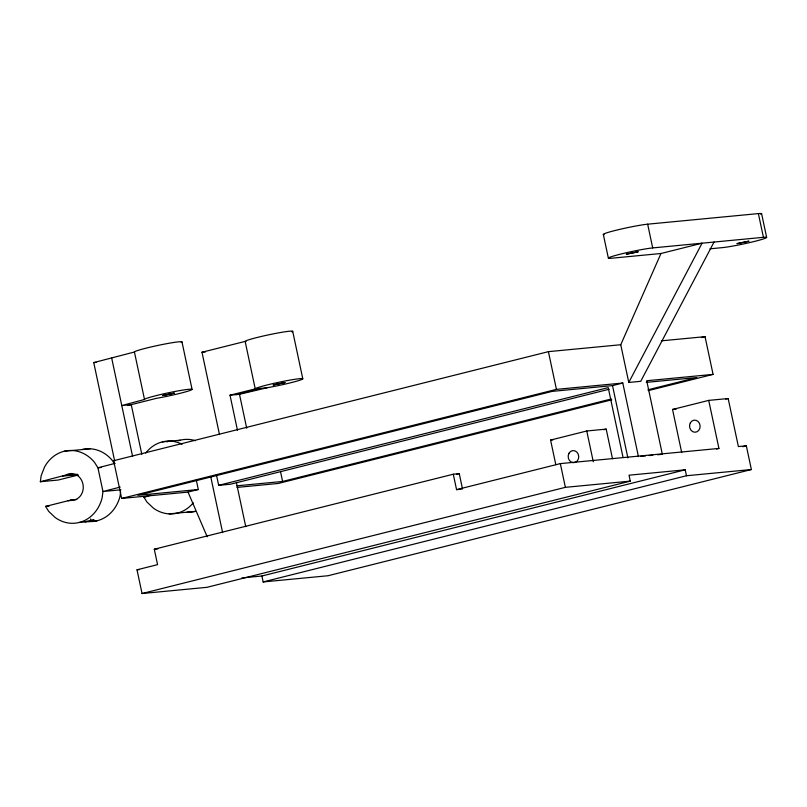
<?xml version="1.0" encoding="UTF-8"?>
<svg xmlns="http://www.w3.org/2000/svg" width="807" height="807" viewBox="0 0 807 807"><rect width="100%" height="100%" fill="white"/><g stroke="black" fill="none" stroke-linecap="round" stroke-linejoin="round"><path stroke-width="1.21" d="M78.4 474.98L58.265 480.024L40.35 481.739L41.127 475.787L44.466 467.182A36.466 31.705 84.5 0 1 94.54 462.391L97.929 467.788L102.973 491.513L102.106 497.98A36.466 31.705 84.5 0 1 55.158 517.519L48.692 511.376L45.596 506.403L70.754 500.088L76.726 499.523M120.616 491.957L120.041 496.265A36.466 31.705 84.5 0 1 86.52 521.322M628.774 382.457L620.754 344.73L660.973 253.499L702.08 243.189L628.774 382.457L640.728 381.308L714.044 242.05M40.35 481.739L66.033 475.01A13.366 11.621 84.5 0 1 82.939 484.049A13.366 11.621 84.5 0 1 71.389 500.219L70.754 500.088M167.079 441.863L168.27 441.328M85.159 521.907L93.955 519.678L91.141 521.332L90.636 518.962M114.644 460.898L93.743 362.595L134.426 352.003A24.311 1.574 -12 0 1 161.229 344.74A24.311 1.574 -12 0 1 181.192 342.511M127.657 405.548L156.467 398.325A24.311 1.574 -12 0 0 190.664 390.235A24.311 1.574 -12 0 0 172.345 391.99A24.311 1.574 -12 0 0 144.514 399.465L121.776 405.558L131.248 404.65L141.8 454.311M115.159 463.349L97.929 467.788L101.511 467.445M120.203 487.085L102.973 491.513L120.909 489.799M219.484 434.559L201.992 352.235L245.146 341.411L255.234 388.873L267.198 387.723A24.311 1.574 -12 0 0 301.394 379.643A24.311 1.574 -12 0 0 283.075 381.398A24.311 1.574 -12 0 0 255.234 388.873L230.015 395.198L237.48 430.323M235.997 394.623L258.462 388.984M620.754 344.73L548.407 351.65L113.636 460.716L121.655 498.444L188.021 492.088L198.3 489.516L196.283 480.024M701.384 337.578L705.046 336.66L713.075 374.387L648.344 390.628M121.655 498.444L556.427 389.377L622.792 383.032L638.428 456.591M193.276 502.801A36.466 31.705 84.5 0 1 153.401 508.138L146.935 501.994L143.807 497.021L150.919 495.236M198.3 489.516L137.916 495.296L552.129 391.385L612.513 385.605L622.792 383.032M216.397 474.657L218.667 485.33L608.216 387.612L623.065 457.498M609.184 389.226L230.62 484.19L218.667 485.33M237.006 485.814L282.601 481.446L611.282 398.991M647.94 389.801L696.814 377.535L646.286 382.377M611.706 399.818L278.304 483.454L236.976 487.408M555.811 464.701L550.576 440.067L586.75 430.988L606.198 429.122L612.483 458.689M681.703 452.576L672.544 409.462L708.717 400.393L728.166 398.527L738.375 446.564L746.324 445.807L751.367 469.533L328.046 575.734L263.153 581.938L261.892 576.006L241.908 577.923M603.787 429.728L606.198 429.122M725.755 399.132L728.166 398.527M751.367 469.533L686.475 475.747L685.214 469.815L629.016 475.192L630.277 481.123L206.945 587.325L142.052 593.528L137.008 569.803L157.567 564.648L154.288 549.224L453.282 474.213L459.254 473.638L462.532 489.062M456.812 474.254L459.254 473.638M453.282 474.213L456.56 489.637L560.33 463.611L718.926 448.43L708.717 400.393M716.515 449.035L718.926 448.43M142.052 593.528L565.374 487.337L630.277 481.123M742.682 446.725L746.324 445.807M261.892 576.006L685.214 469.815M263.153 581.938L686.475 475.747M230.015 395.198L239.487 394.29L267.198 387.723M604.15 234.625A24.311 1.574 -12 0 1 617.93 229.803A24.311 1.574 -12 0 1 647.658 224.185L758.378 213.593A24.311 1.574 -12 0 1 760.819 214.289M660.973 253.499L611.585 258.23A24.311 1.574 -12 0 1 620.19 254.215A24.311 1.574 -12 0 1 652.702 247.92L763.422 237.319L758.378 213.593M709.968 248.818L722.315 247.638A24.311 1.574 -12 0 0 754.827 241.333A24.311 1.574 -12 0 0 763.422 237.319M93.743 362.595L96.114 362.373M201.992 352.235L205.543 351.902M661.397 340.836L705.046 336.66M713.075 374.387L646.71 380.743L662.345 454.301L657.564 454.755M64.056 451.284L90.223 448.783M162.288 441.903L180.223 440.188M672.544 409.462L676.185 409.119M65.508 475.434L77.452 474.284M62.825 476.1L77.179 474.728M550.576 440.067L553.007 439.835M68.07 500.764L72.852 500.3M45.596 506.403L49.177 506.06M143.807 497.021L146.198 496.789M640.819 456.358L645.6 455.905M649.191 455.562L652.772 455.219M79.187 522.472L97.122 520.757M169.188 513.877L195.355 511.376A36.466 31.705 84.5 0 1 187.123 512.163M456.56 489.637L461.342 489.183M154.288 549.224L157.869 548.881M137.008 569.803L139.5 569.56M114.17 463.369L112.476 460.666A36.466 31.705 84.5 0 0 81.991 449.57M188.021 492.088L207.217 536.816M761.606 213.714L766.65 237.44M647.658 224.185L652.702 247.92M603.313 234.383L608.367 258.109M612.513 385.605L627.886 457.942M586.75 430.988L593.296 461.775M548.407 351.65L556.427 389.377M560.33 463.611L565.374 487.337M292.709 331.334L302.796 378.796M280.533 471.712L282.601 481.446M239.487 394.29L246.7 428.204M236.421 482.737L245.752 526.668M210.688 476.483L222.621 532.62M181.989 341.936L192.076 389.388M134.426 352.003L144.514 399.465M111.689 358.096L132.59 456.429M145.744 453.07A36.466 31.705 84.5 0 1 182.079 444.264M177.954 440.864A36.466 31.705 84.5 0 1 195.516 440.703M245.984 341.654A24.311 1.574 -12 0 1 268.852 334.784A24.311 1.574 -12 0 1 291.922 331.919M162.54 395.541L174.241 393.17L162.54 395.541M273.27 384.949L284.962 382.568L273.27 384.949M626.393 254.185L638.085 251.814L626.393 254.185M737.124 243.593L748.815 241.212L737.124 243.593M690.318 422.898A6.073 5.286 84.5 0 0 694.736 432.239A6.073 5.286 84.5 0 0 699.487 423.403A6.073 5.286 84.5 0 0 690.318 422.898M568.925 453.352A6.073 5.286 84.5 0 0 573.333 462.693A6.073 5.286 84.5 0 0 578.084 453.847A6.073 5.286 84.5 0 0 568.925 453.352"/></g></svg>
